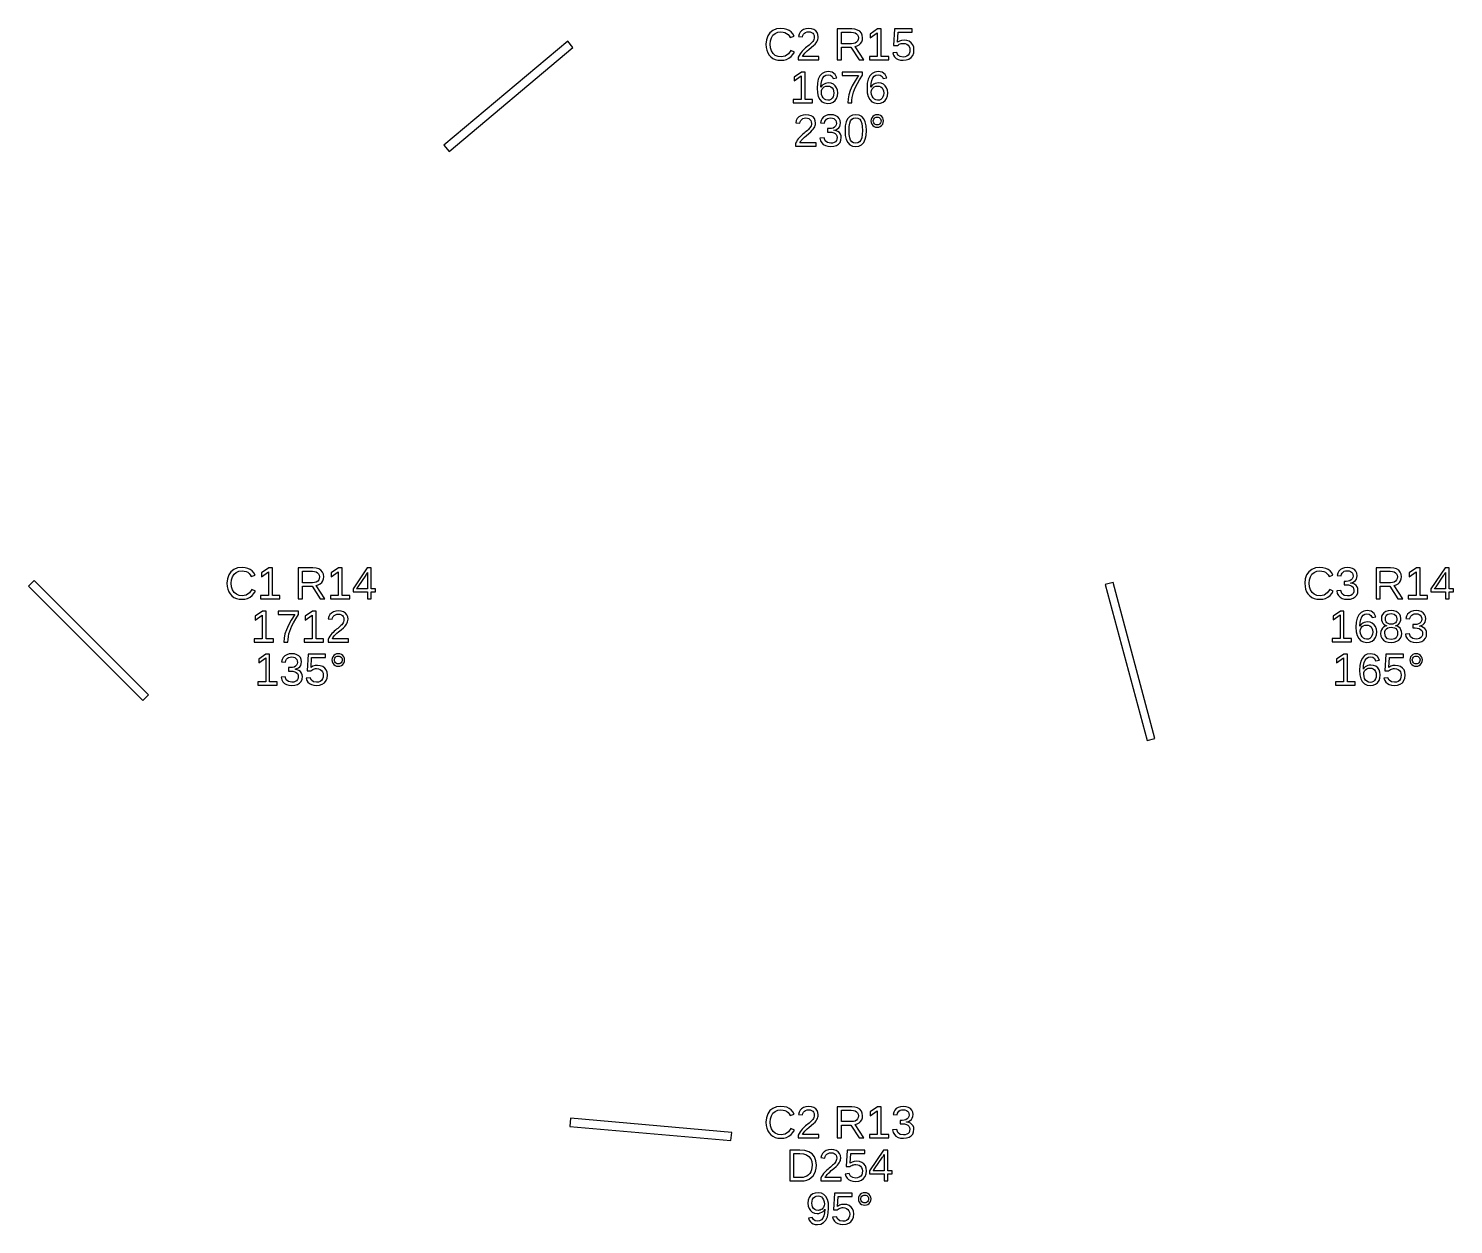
# Model space of a CAD drawing. Extents: x 195 to 2890, y 70 to 1529.
# Drawn here: x 223.5 to 487.9, y 1281 to 1503 of the extents above; entities that cross this region are included whole.
import ezdxf

# ---------------------------------------------------------------- set-up
doc = ezdxf.new("R2010")
doc.units = 0
doc.layers.get('0').update_dxf_attribs({"linetype": 'CONTINUOUS'})

msp = doc.modelspace()

# ---------------------------------------------------------------- linework, layer by layer
for points in [[(363.632, 1497.09), (364.128, 1497.22), (364.578, 1497.44), (364.973, 1497.73), (365.305, 1498.11), (365.573, 1498.56), (364.938, 1498.88), (364.467, 1498.22), (363.864, 1497.82), (363.127, 1497.69), (362.544, 1497.76), (362.047, 1497.97), (361.636, 1498.33), (361.33, 1498.8), (361.146, 1499.37), (361.085, 1500.02), (361.144, 1500.68), (361.32, 1501.24), (361.614, 1501.7), (362.013, 1502.04), (362.507, 1502.25), (363.095, 1502.32), (363.481, 1502.29), (363.83, 1502.2), (364.143, 1502.05), (364.41, 1501.85), (364.624, 1501.59), (364.783, 1501.29), (365.52, 1501.53), (365.291, 1501.96), (364.99, 1502.31), (364.617, 1502.59), (364.174, 1502.79), (363.664, 1502.91), (363.087, 1502.95), (362.277, 1502.86), (361.593, 1502.6), (361.036, 1502.17), (360.625, 1501.59), (360.378, 1500.87), (360.296, 1500.02), (360.332, 1499.44), (360.443, 1498.91), (360.627, 1498.44), (360.882, 1498.03), (361.203, 1497.68), (361.591, 1497.41), (362.039, 1497.21), (362.539, 1497.09), (363.091, 1497.05)], [(370.106, 1497.75), (367.115, 1497.75), (367.214, 1497.95), (367.347, 1498.14), (367.514, 1498.35), (367.72, 1498.56), (367.968, 1498.79), (368.259, 1499.04), (368.764, 1499.46), (369.148, 1499.8), (369.41, 1500.06), (369.594, 1500.28), (369.745, 1500.5), (369.864, 1500.72), (369.948, 1500.94), (369.999, 1501.16), (370.016, 1501.38), (369.964, 1501.84), (369.809, 1502.23), (369.55, 1502.54), (369.195, 1502.77), (368.751, 1502.9), (368.218, 1502.95), (367.723, 1502.9), (367.293, 1502.77), (366.926, 1502.54), (366.638, 1502.24), (366.443, 1501.88), (366.342, 1501.45), (367.091, 1501.38), (367.154, 1501.66), (367.272, 1501.9), (367.447, 1502.09), (367.667, 1502.23), (367.924, 1502.32), (368.218, 1502.35), (368.522, 1502.32), (368.778, 1502.23), (368.987, 1502.09), (369.141, 1501.89), (369.233, 1501.65), (369.264, 1501.35), (369.246, 1501.13), (369.192, 1500.92), (369.103, 1500.73), (368.985, 1500.55), (368.844, 1500.37), (368.682, 1500.2), (368.501, 1500.03), (368.306, 1499.86), (368.098, 1499.69), (367.881, 1499.52), (367.664, 1499.34), (367.445, 1499.15), (367.228, 1498.94), (367.019, 1498.72), (366.816, 1498.49), (366.627, 1498.23), (366.458, 1497.95), (366.31, 1497.65), (366.31, 1497.13), (370.106, 1497.13)], [(374.301, 1499.51), (376.087, 1499.51), (377.576, 1497.13), (378.472, 1497.13), (376.844, 1499.6), (377.249, 1499.71), (377.592, 1499.9), (377.871, 1500.15), (378.078, 1500.46), (378.202, 1500.82), (378.244, 1501.22), (378.185, 1501.7), (378.009, 1502.1), (377.717, 1502.43), (377.316, 1502.67), (376.818, 1502.82), (376.221, 1502.86), (373.524, 1502.86), (373.524, 1497.13), (374.301, 1497.13)], [(374.301, 1500.13), (374.301, 1502.24), (376.144, 1502.24), (376.537, 1502.21), (376.863, 1502.13), (377.123, 1501.98), (377.311, 1501.78), (377.425, 1501.52), (377.462, 1501.22), (377.425, 1500.9), (377.313, 1500.63), (377.127, 1500.41), (376.872, 1500.25), (376.555, 1500.16), (376.177, 1500.13)], [(383.086, 1497.75), (381.69, 1497.75), (381.69, 1502.86), (381.015, 1502.86), (379.66, 1501.93), (379.66, 1501.24), (380.954, 1502.16), (380.954, 1497.75), (379.493, 1497.75), (379.493, 1497.13), (383.086, 1497.13)], [(386.334, 1497.11), (386.833, 1497.28), (387.238, 1497.57), (387.538, 1497.96), (387.718, 1498.44), (387.777, 1499), (387.722, 1499.5), (387.554, 1499.93), (387.275, 1500.29), (386.902, 1500.57), (386.452, 1500.73), (385.926, 1500.79), (385.48, 1500.75), (385.085, 1500.63), (384.742, 1500.42), (384.852, 1502.24), (387.444, 1502.24), (387.444, 1502.86), (384.185, 1502.86), (383.993, 1499.78), (384.71, 1499.78), (384.88, 1499.92), (385.051, 1500.02), (385.222, 1500.1), (385.398, 1500.15), (385.582, 1500.18), (385.776, 1500.19), (386.129, 1500.15), (386.431, 1500.04), (386.681, 1499.86), (386.867, 1499.61), (386.979, 1499.32), (387.017, 1498.98), (386.979, 1498.6), (386.868, 1498.27), (386.683, 1498), (386.432, 1497.81), (386.124, 1497.69), (385.759, 1497.65), (385.2, 1497.74), (384.803, 1498.03), (384.567, 1498.5), (383.827, 1498.41), (383.954, 1498.01), (384.161, 1497.67), (384.449, 1497.4), (384.812, 1497.21), (385.243, 1497.09), (385.743, 1497.05)], [(324.482, 1499.43), (323.518, 1500.57), (300.537, 1481.29), (301.501, 1480.14)], [(368.958, 1489.75), (367.563, 1489.75), (367.563, 1494.86), (366.887, 1494.86), (365.532, 1493.93), (365.532, 1493.24), (366.826, 1494.16), (366.826, 1489.75), (365.366, 1489.75), (365.366, 1489.13), (368.958, 1489.13)], [(372.318, 1489.11), (372.771, 1489.28), (373.141, 1489.57), (373.415, 1489.97), (373.579, 1490.44), (373.634, 1491.01), (373.582, 1491.53), (373.426, 1491.97), (373.168, 1492.34), (372.821, 1492.62), (372.401, 1492.78), (371.908, 1492.84), (371.608, 1492.82), (371.332, 1492.75), (371.078, 1492.64), (370.855, 1492.5), (370.668, 1492.31), (370.517, 1492.08), (370.555, 1492.76), (370.67, 1493.32), (370.861, 1493.77), (371.121, 1494.1), (371.445, 1494.29), (371.831, 1494.36), (372.26, 1494.28), (372.574, 1494.04), (372.775, 1493.66), (373.475, 1493.78), (373.143, 1494.43), (372.598, 1494.82), (371.839, 1494.95), (371.233, 1494.86), (370.727, 1494.6), (370.322, 1494.15), (370.025, 1493.54), (369.848, 1492.78), (369.789, 1491.87), (369.846, 1491.02), (370.016, 1490.32), (370.301, 1489.77), (370.694, 1489.37), (371.187, 1489.13), (371.782, 1489.05)], [(376.27, 1489.65), (376.33, 1490.17), (376.431, 1490.67), (376.572, 1491.16), (376.753, 1491.66), (376.974, 1492.17), (377.273, 1492.74), (377.687, 1493.44), (378.215, 1494.27), (378.215, 1494.86), (374.427, 1494.86), (374.427, 1494.24), (377.507, 1494.24), (376.85, 1493.23), (376.331, 1492.3), (375.951, 1491.44), (375.692, 1490.65), (375.537, 1489.88), (375.485, 1489.13), (376.25, 1489.13)], [(381.588, 1489.11), (382.041, 1489.28), (382.41, 1489.57), (382.684, 1489.97), (382.848, 1490.44), (382.903, 1491.01), (382.851, 1491.53), (382.696, 1491.97), (382.437, 1492.34), (382.09, 1492.62), (381.67, 1492.78), (381.178, 1492.84), (380.877, 1492.82), (380.601, 1492.75), (380.348, 1492.64), (380.124, 1492.5), (379.937, 1492.31), (379.786, 1492.08), (379.824, 1492.76), (379.939, 1493.32), (380.13, 1493.77), (380.39, 1494.1), (380.714, 1494.29), (381.1, 1494.36), (381.529, 1494.28), (381.843, 1494.04), (382.044, 1493.66), (382.744, 1493.78), (382.412, 1494.43), (381.867, 1494.82), (381.108, 1494.95), (380.502, 1494.86), (379.996, 1494.6), (379.591, 1494.15), (379.295, 1493.54), (379.117, 1492.78), (379.058, 1491.87), (379.115, 1491.02), (379.286, 1490.32), (379.57, 1489.77), (379.963, 1489.37), (380.456, 1489.13), (381.051, 1489.05)], [(371.437, 1489.69), (371.157, 1489.83), (370.918, 1490.06), (370.736, 1490.37), (370.627, 1490.73), (370.59, 1491.15), (370.625, 1491.47), (370.73, 1491.75), (370.905, 1491.97), (371.138, 1492.14), (371.414, 1492.24), (371.733, 1492.27), (372.07, 1492.24), (372.354, 1492.12), (372.584, 1491.93), (372.753, 1491.68), (372.855, 1491.36), (372.889, 1490.97), (372.856, 1490.59), (372.755, 1490.26), (372.588, 1490), (372.362, 1489.8), (372.085, 1489.68), (371.758, 1489.64)], [(380.706, 1489.69), (380.426, 1489.83), (380.187, 1490.06), (380.005, 1490.37), (379.896, 1490.73), (379.859, 1491.15), (379.894, 1491.47), (379.999, 1491.75), (380.175, 1491.97), (380.407, 1492.14), (380.683, 1492.24), (381.003, 1492.27), (381.339, 1492.24), (381.623, 1492.12), (381.853, 1491.93), (382.023, 1491.68), (382.124, 1491.36), (382.158, 1490.97), (382.125, 1490.59), (382.024, 1490.26), (381.857, 1490), (381.631, 1489.8), (381.354, 1489.68), (381.027, 1489.64)], [(369.597, 1481.75), (366.607, 1481.75), (366.705, 1481.95), (366.838, 1482.14), (367.005, 1482.35), (367.211, 1482.56), (367.459, 1482.79), (367.75, 1483.04), (368.256, 1483.46), (368.64, 1483.8), (368.901, 1484.06), (369.086, 1484.28), (369.237, 1484.5), (369.355, 1484.72), (369.44, 1484.94), (369.491, 1485.16), (369.508, 1485.38), (369.456, 1485.84), (369.301, 1486.23), (369.042, 1486.54), (368.687, 1486.77), (368.242, 1486.9), (367.709, 1486.95), (367.215, 1486.9), (366.784, 1486.77), (366.417, 1486.54), (366.129, 1486.24), (365.935, 1485.88), (365.833, 1485.45), (366.582, 1485.38), (366.645, 1485.66), (366.764, 1485.9), (366.938, 1486.09), (367.159, 1486.23), (367.416, 1486.32), (367.709, 1486.35), (368.013, 1486.32), (368.27, 1486.23), (368.478, 1486.09), (368.632, 1485.89), (368.724, 1485.65), (368.755, 1485.35), (368.737, 1485.13), (368.683, 1484.92), (368.594, 1484.73), (368.476, 1484.55), (368.336, 1484.37), (368.173, 1484.2), (367.992, 1484.03), (367.798, 1483.86), (367.589, 1483.69), (367.373, 1483.52), (367.155, 1483.34), (366.936, 1483.15), (366.72, 1482.94), (366.51, 1482.72), (366.307, 1482.49), (366.118, 1482.23), (365.949, 1481.95), (365.801, 1481.65), (365.801, 1481.13), (369.597, 1481.13)], [(372.916, 1481.1), (373.396, 1481.24), (373.78, 1481.49), (374.06, 1481.82), (374.228, 1482.23), (374.285, 1482.71), (374.245, 1483.06), (374.125, 1483.36), (373.926, 1483.63), (373.656, 1483.83), (373.323, 1483.98), (372.926, 1484.06), (372.926, 1484.07), (373.285, 1484.18), (373.583, 1484.33), (373.819, 1484.54), (373.989, 1484.79), (374.092, 1485.09), (374.126, 1485.43), (374.073, 1485.87), (373.913, 1486.25), (373.648, 1486.55), (373.286, 1486.77), (372.839, 1486.91), (372.307, 1486.95), (371.813, 1486.91), (371.382, 1486.77), (371.015, 1486.56), (370.727, 1486.26), (370.533, 1485.89), (370.431, 1485.46), (371.168, 1485.4), (371.228, 1485.68), (371.344, 1485.91), (371.516, 1486.1), (371.736, 1486.24), (371.997, 1486.32), (372.299, 1486.35), (372.625, 1486.32), (372.893, 1486.23), (373.103, 1486.08), (373.253, 1485.88), (373.343, 1485.64), (373.373, 1485.35), (373.336, 1485.07), (373.226, 1484.83), (373.042, 1484.63), (372.79, 1484.48), (372.479, 1484.4), (372.108, 1484.37), (371.709, 1484.37), (371.709, 1483.73), (372.124, 1483.73), (372.542, 1483.7), (372.888, 1483.61), (373.164, 1483.47), (373.364, 1483.27), (373.484, 1483.03), (373.524, 1482.74), (373.489, 1482.41), (373.384, 1482.14), (373.208, 1481.93), (372.972, 1481.78), (372.682, 1481.69), (372.34, 1481.66), (371.711, 1481.77), (371.295, 1482.11), (371.091, 1482.67), (370.334, 1482.6), (370.446, 1482.13), (370.651, 1481.75), (370.95, 1481.44), (371.335, 1481.22), (371.798, 1481.09), (372.34, 1481.05)], [(377.564, 1481.13), (378.062, 1481.39), (378.453, 1481.81), (378.735, 1482.39), (378.904, 1483.12), (378.96, 1484), (378.906, 1484.89), (378.746, 1485.63), (378.478, 1486.21), (378.097, 1486.62), (377.599, 1486.87), (376.982, 1486.95), (376.35, 1486.87), (375.842, 1486.62), (375.459, 1486.21), (375.191, 1485.64), (375.03, 1484.9), (374.977, 1484), (375.032, 1483.11), (375.197, 1482.38), (375.473, 1481.8), (375.859, 1481.38), (376.354, 1481.13), (376.958, 1481.05)], [(376.571, 1481.71), (376.255, 1481.9), (376.016, 1482.21), (375.85, 1482.66), (375.75, 1483.26), (375.717, 1484), (375.75, 1484.76), (375.848, 1485.36), (376.012, 1485.81), (376.251, 1486.11), (376.574, 1486.29), (376.982, 1486.36), (377.38, 1486.29), (377.696, 1486.11), (377.928, 1485.8), (378.088, 1485.35), (378.183, 1484.75), (378.215, 1484), (378.182, 1483.27), (378.081, 1482.68), (377.914, 1482.23), (377.675, 1481.91), (377.359, 1481.71), (376.966, 1481.65)], [(381.255, 1484.67), (381.529, 1484.78), (381.774, 1484.97), (381.965, 1485.21), (382.079, 1485.48), (382.117, 1485.79), (382.08, 1486.1), (381.966, 1486.37), (381.778, 1486.61), (381.535, 1486.8), (381.259, 1486.91), (380.95, 1486.95), (380.641, 1486.91), (380.365, 1486.8), (380.122, 1486.61), (379.933, 1486.37), (379.82, 1486.09), (379.782, 1485.79), (379.82, 1485.49), (379.935, 1485.22), (380.126, 1484.97), (380.37, 1484.78), (380.645, 1484.67), (380.95, 1484.63)], [(380.761, 1485.08), (380.591, 1485.15), (380.439, 1485.27), (380.32, 1485.43), (380.249, 1485.6), (380.226, 1485.79), (380.249, 1485.98), (380.319, 1486.15), (380.435, 1486.31), (380.585, 1486.43), (380.757, 1486.5), (380.95, 1486.52), (381.143, 1486.5), (381.314, 1486.43), (381.464, 1486.31), (381.581, 1486.16), (381.651, 1485.99), (381.674, 1485.79), (381.65, 1485.6), (381.58, 1485.42), (381.462, 1485.27), (381.311, 1485.15), (381.14, 1485.08), (380.95, 1485.06)], [(263.632, 1397.09), (264.128, 1397.22), (264.578, 1397.44), (264.973, 1397.73), (265.305, 1398.11), (265.573, 1398.56), (264.938, 1398.88), (264.467, 1398.22), (263.864, 1397.82), (263.127, 1397.69), (262.544, 1397.76), (262.047, 1397.97), (261.636, 1398.33), (261.33, 1398.8), (261.146, 1399.37), (261.085, 1400.02), (261.144, 1400.68), (261.32, 1401.24), (261.614, 1401.7), (262.013, 1402.04), (262.507, 1402.25), (263.095, 1402.32), (263.481, 1402.29), (263.83, 1402.2), (264.143, 1402.05), (264.41, 1401.85), (264.624, 1401.59), (264.783, 1401.29), (265.52, 1401.53), (265.291, 1401.96), (264.99, 1402.31), (264.617, 1402.59), (264.174, 1402.79), (263.664, 1402.91), (263.087, 1402.95), (262.277, 1402.86), (261.593, 1402.6), (261.036, 1402.17), (260.625, 1401.59), (260.378, 1400.87), (260.296, 1400.02), (260.332, 1399.44), (260.443, 1398.91), (260.627, 1398.44), (260.882, 1398.03), (261.203, 1397.68), (261.591, 1397.41), (262.039, 1397.21), (262.539, 1397.09), (263.091, 1397.05)], [(270.118, 1397.75), (268.722, 1397.75), (268.722, 1402.86), (268.047, 1402.86), (266.692, 1401.93), (266.692, 1401.24), (267.986, 1402.16), (267.986, 1397.75), (266.525, 1397.75), (266.525, 1397.13), (270.118, 1397.13)], [(274.301, 1399.51), (276.087, 1399.51), (277.576, 1397.13), (278.472, 1397.13), (276.844, 1399.6), (277.249, 1399.71), (277.592, 1399.9), (277.871, 1400.15), (278.078, 1400.46), (278.202, 1400.82), (278.244, 1401.22), (278.185, 1401.7), (278.009, 1402.1), (277.717, 1402.43), (277.316, 1402.67), (276.818, 1402.82), (276.221, 1402.86), (273.524, 1402.86), (273.524, 1397.13), (274.301, 1397.13)], [(274.301, 1400.13), (274.301, 1402.24), (276.144, 1402.24), (276.537, 1402.21), (276.863, 1402.13), (277.123, 1401.98), (277.311, 1401.78), (277.425, 1401.52), (277.462, 1401.22), (277.425, 1400.9), (277.313, 1400.63), (277.127, 1400.41), (276.872, 1400.25), (276.555, 1400.16), (276.177, 1400.13)], [(283.086, 1397.75), (281.69, 1397.75), (281.69, 1402.86), (281.015, 1402.86), (279.66, 1401.93), (279.66, 1401.24), (280.954, 1402.16), (280.954, 1397.75), (279.493, 1397.75), (279.493, 1397.13), (283.086, 1397.13)], [(287.078, 1398.43), (287.883, 1398.43), (287.883, 1399.01), (287.078, 1399.01), (287.078, 1402.86), (286.309, 1402.86), (283.684, 1399), (283.684, 1398.43), (286.386, 1398.43), (286.386, 1397.13), (287.078, 1397.13)], [(284.36, 1399.01), (284.425, 1399.09), (284.644, 1399.39), (286.113, 1401.55), (286.154, 1401.62), (286.207, 1401.71), (286.272, 1401.82), (286.332, 1401.93), (286.37, 1402), (286.386, 1402.04), (286.386, 1399.01)], [(463.632, 1397.09), (464.128, 1397.22), (464.578, 1397.44), (464.973, 1397.73), (465.305, 1398.11), (465.573, 1398.56), (464.938, 1398.88), (464.467, 1398.22), (463.864, 1397.82), (463.127, 1397.69), (462.544, 1397.76), (462.047, 1397.97), (461.636, 1398.33), (461.33, 1398.8), (461.146, 1399.37), (461.085, 1400.02), (461.144, 1400.68), (461.32, 1401.24), (461.614, 1401.7), (462.013, 1402.04), (462.507, 1402.25), (463.095, 1402.32), (463.481, 1402.29), (463.83, 1402.2), (464.143, 1402.05), (464.41, 1401.85), (464.624, 1401.59), (464.783, 1401.29), (465.52, 1401.53), (465.291, 1401.96), (464.99, 1402.31), (464.617, 1402.59), (464.174, 1402.79), (463.664, 1402.91), (463.087, 1402.95), (462.277, 1402.86), (461.593, 1402.6), (461.036, 1402.17), (460.625, 1401.59), (460.378, 1400.87), (460.296, 1400.02), (460.332, 1399.44), (460.443, 1398.91), (460.627, 1398.44), (460.882, 1398.03), (461.203, 1397.68), (461.591, 1397.41), (462.039, 1397.21), (462.539, 1397.09), (463.091, 1397.05)], [(468.79, 1397.1), (469.27, 1397.24), (469.654, 1397.49), (469.934, 1397.82), (470.103, 1398.23), (470.159, 1398.71), (470.119, 1399.06), (469.999, 1399.36), (469.801, 1399.63), (469.53, 1399.83), (469.197, 1399.98), (468.8, 1400.06), (468.8, 1400.07), (469.159, 1400.18), (469.457, 1400.33), (469.693, 1400.54), (469.863, 1400.79), (469.966, 1401.09), (470, 1401.43), (469.947, 1401.87), (469.787, 1402.25), (469.522, 1402.55), (469.16, 1402.77), (468.714, 1402.91), (468.181, 1402.95), (467.687, 1402.91), (467.256, 1402.77), (466.889, 1402.56), (466.601, 1402.26), (466.407, 1401.89), (466.306, 1401.46), (467.042, 1401.4), (467.102, 1401.68), (467.218, 1401.91), (467.39, 1402.1), (467.61, 1402.24), (467.871, 1402.32), (468.173, 1402.35), (468.499, 1402.32), (468.767, 1402.23), (468.977, 1402.08), (469.127, 1401.88), (469.217, 1401.64), (469.247, 1401.35), (469.21, 1401.07), (469.1, 1400.83), (468.916, 1400.63), (468.664, 1400.48), (468.353, 1400.4), (467.982, 1400.37), (467.583, 1400.37), (467.583, 1399.73), (467.998, 1399.73), (468.416, 1399.7), (468.762, 1399.61), (469.038, 1399.47), (469.238, 1399.27), (469.358, 1399.03), (469.398, 1398.74), (469.363, 1398.41), (469.258, 1398.14), (469.082, 1397.93), (468.846, 1397.78), (468.556, 1397.69), (468.214, 1397.66), (467.585, 1397.77), (467.169, 1398.11), (466.965, 1398.67), (466.208, 1398.6), (466.32, 1398.13), (466.525, 1397.75), (466.824, 1397.44), (467.209, 1397.22), (467.672, 1397.09), (468.214, 1397.05)], [(474.301, 1399.51), (476.087, 1399.51), (477.576, 1397.13), (478.472, 1397.13), (476.844, 1399.6), (477.249, 1399.71), (477.592, 1399.9), (477.871, 1400.15), (478.078, 1400.46), (478.202, 1400.82), (478.244, 1401.22), (478.185, 1401.7), (478.009, 1402.1), (477.717, 1402.43), (477.316, 1402.67), (476.818, 1402.82), (476.221, 1402.86), (473.524, 1402.86), (473.524, 1397.13), (474.301, 1397.13)], [(474.301, 1400.13), (474.301, 1402.24), (476.144, 1402.24), (476.537, 1402.21), (476.863, 1402.13), (477.123, 1401.98), (477.311, 1401.78), (477.425, 1401.52), (477.462, 1401.22), (477.425, 1400.9), (477.313, 1400.63), (477.127, 1400.41), (476.872, 1400.25), (476.555, 1400.16), (476.177, 1400.13)], [(483.086, 1397.75), (481.69, 1397.75), (481.69, 1402.86), (481.015, 1402.86), (479.66, 1401.93), (479.66, 1401.24), (480.954, 1402.16), (480.954, 1397.75), (479.493, 1397.75), (479.493, 1397.13), (483.086, 1397.13)], [(487.078, 1398.43), (487.883, 1398.43), (487.883, 1399.01), (487.078, 1399.01), (487.078, 1402.86), (486.309, 1402.86), (483.684, 1399), (483.684, 1398.43), (486.386, 1398.43), (486.386, 1397.13), (487.078, 1397.13)], [(484.36, 1399.01), (484.425, 1399.09), (484.644, 1399.39), (486.113, 1401.55), (486.154, 1401.62), (486.207, 1401.71), (486.272, 1401.82), (486.332, 1401.93), (486.37, 1402), (486.386, 1402.04), (486.386, 1399.01)], [(245.744, 1379.32), (224.53, 1400.53), (223.47, 1399.47), (244.683, 1378.26)], [(432.489, 1371.22), (424.724, 1400.19), (423.276, 1399.81), (431.04, 1370.83)], [(268.958, 1389.71), (267.563, 1389.71), (267.563, 1394.82), (266.887, 1394.82), (265.532, 1393.89), (265.532, 1393.2), (266.826, 1394.12), (266.826, 1389.71), (265.366, 1389.71), (265.366, 1389.09), (268.958, 1389.09)], [(271.636, 1389.61), (271.696, 1390.12), (271.796, 1390.62), (271.937, 1391.12), (272.118, 1391.62), (272.34, 1392.12), (272.639, 1392.7), (273.052, 1393.4), (273.581, 1394.23), (273.581, 1394.82), (269.793, 1394.82), (269.793, 1394.2), (272.873, 1394.2), (272.215, 1393.19), (271.696, 1392.25), (271.316, 1391.4), (271.058, 1390.61), (270.902, 1389.83), (270.851, 1389.09), (271.615, 1389.09)], [(278.227, 1389.71), (276.832, 1389.71), (276.832, 1394.82), (276.156, 1394.82), (274.802, 1393.89), (274.802, 1393.2), (276.095, 1394.12), (276.095, 1389.71), (274.635, 1389.71), (274.635, 1389.09), (278.227, 1389.09)], [(282.85, 1389.71), (279.859, 1389.71), (279.958, 1389.9), (280.091, 1390.1), (280.258, 1390.3), (280.464, 1390.52), (280.712, 1390.75), (281.003, 1390.99), (281.508, 1391.41), (281.892, 1391.75), (282.154, 1392.01), (282.338, 1392.23), (282.49, 1392.45), (282.608, 1392.67), (282.692, 1392.89), (282.743, 1393.12), (282.76, 1393.34), (282.709, 1393.8), (282.553, 1394.19), (282.294, 1394.5), (281.939, 1394.73), (281.495, 1394.86), (280.962, 1394.91), (280.468, 1394.86), (280.037, 1394.73), (279.67, 1394.5), (279.382, 1394.2), (279.187, 1393.83), (279.086, 1393.41), (279.835, 1393.34), (279.898, 1393.62), (280.017, 1393.86), (280.191, 1394.05), (280.411, 1394.19), (280.668, 1394.28), (280.962, 1394.31), (281.266, 1394.28), (281.522, 1394.19), (281.731, 1394.05), (281.885, 1393.85), (281.977, 1393.6), (282.008, 1393.31), (281.99, 1393.09), (281.936, 1392.88), (281.847, 1392.69), (281.729, 1392.5), (281.588, 1392.33), (281.426, 1392.16), (281.245, 1391.99), (281.05, 1391.82), (280.842, 1391.65), (280.626, 1391.48), (280.408, 1391.3), (280.189, 1391.11), (279.973, 1390.9), (279.763, 1390.68), (279.56, 1390.45), (279.371, 1390.19), (279.202, 1389.91), (279.054, 1389.61), (279.054, 1389.09), (282.85, 1389.09)], [(468.958, 1389.75), (467.563, 1389.75), (467.563, 1394.86), (466.887, 1394.86), (465.532, 1393.93), (465.532, 1393.24), (466.826, 1394.16), (466.826, 1389.75), (465.366, 1389.75), (465.366, 1389.13), (468.958, 1389.13)], [(472.318, 1389.11), (472.771, 1389.28), (473.141, 1389.57), (473.415, 1389.97), (473.579, 1390.44), (473.634, 1391.01), (473.582, 1391.53), (473.426, 1391.97), (473.168, 1392.34), (472.821, 1392.62), (472.401, 1392.78), (471.908, 1392.84), (471.608, 1392.82), (471.332, 1392.75), (471.078, 1392.64), (470.855, 1392.5), (470.668, 1392.31), (470.517, 1392.08), (470.555, 1392.76), (470.67, 1393.32), (470.861, 1393.77), (471.121, 1394.1), (471.445, 1394.29), (471.831, 1394.36), (472.26, 1394.28), (472.574, 1394.04), (472.775, 1393.66), (473.475, 1393.78), (473.143, 1394.43), (472.598, 1394.82), (471.839, 1394.95), (471.233, 1394.86), (470.727, 1394.6), (470.322, 1394.15), (470.025, 1393.54), (469.848, 1392.78), (469.789, 1391.87), (469.846, 1391.02), (470.016, 1390.32), (470.301, 1389.77), (470.694, 1389.37), (471.187, 1389.13), (471.782, 1389.05)], [(476.9, 1389.1), (477.382, 1389.25), (477.768, 1389.49), (478.048, 1389.83), (478.216, 1390.24), (478.272, 1390.73), (478.238, 1391.09), (478.137, 1391.4), (477.967, 1391.67), (477.736, 1391.89), (477.452, 1392.05), (477.113, 1392.14), (477.113, 1392.15), (477.405, 1392.25), (477.653, 1392.4), (477.857, 1392.61), (478.009, 1392.87), (478.1, 1393.16), (478.13, 1393.47), (478.075, 1393.89), (477.912, 1394.25), (477.639, 1394.55), (477.273, 1394.77), (476.828, 1394.91), (476.303, 1394.95), (475.79, 1394.9), (475.351, 1394.77), (474.987, 1394.54), (474.714, 1394.24), (474.551, 1393.89), (474.496, 1393.48), (474.526, 1393.17), (474.617, 1392.88), (474.767, 1392.62), (474.969, 1392.41), (475.215, 1392.25), (475.505, 1392.15), (475.505, 1392.13), (475.192, 1392.04), (474.918, 1391.89), (474.684, 1391.67), (474.505, 1391.39), (474.398, 1391.08), (474.362, 1390.72), (474.42, 1390.23), (474.593, 1389.82), (474.881, 1389.49), (475.271, 1389.24), (475.751, 1389.1), (476.319, 1389.05)], [(475.998, 1392.45), (475.735, 1392.54), (475.524, 1392.68), (475.369, 1392.88), (475.276, 1393.13), (475.245, 1393.43), (475.275, 1393.73), (475.365, 1393.97), (475.516, 1394.16), (475.723, 1394.3), (475.986, 1394.38), (476.303, 1394.4), (476.895, 1394.3), (477.25, 1393.97), (477.369, 1393.43), (477.339, 1393.11), (477.249, 1392.85), (477.098, 1392.66), (476.891, 1392.53), (476.628, 1392.45), (476.311, 1392.42)], [(481.534, 1389.1), (482.014, 1389.24), (482.398, 1389.49), (482.678, 1389.82), (482.847, 1390.23), (482.903, 1390.71), (482.863, 1391.06), (482.744, 1391.36), (482.545, 1391.63), (482.274, 1391.83), (481.941, 1391.98), (481.544, 1392.06), (481.544, 1392.07), (481.903, 1392.18), (482.201, 1392.33), (482.437, 1392.54), (482.608, 1392.79), (482.71, 1393.09), (482.744, 1393.43), (482.691, 1393.87), (482.532, 1394.25), (482.266, 1394.55), (481.905, 1394.77), (481.458, 1394.91), (480.925, 1394.95), (480.431, 1394.91), (480, 1394.77), (479.633, 1394.56), (479.345, 1394.26), (479.151, 1393.89), (479.05, 1393.46), (479.786, 1393.4), (479.846, 1393.68), (479.962, 1393.91), (480.134, 1394.1), (480.354, 1394.24), (480.615, 1394.32), (480.917, 1394.35), (481.243, 1394.32), (481.511, 1394.23), (481.721, 1394.08), (481.871, 1393.88), (481.961, 1393.64), (481.991, 1393.35), (481.954, 1393.07), (481.844, 1392.83), (481.66, 1392.63), (481.409, 1392.48), (481.097, 1392.4), (480.726, 1392.37), (480.327, 1392.37), (480.327, 1391.73), (480.742, 1391.73), (481.16, 1391.7), (481.506, 1391.61), (481.782, 1391.47), (481.982, 1391.27), (482.102, 1391.03), (482.142, 1390.74), (482.107, 1390.41), (482.002, 1390.14), (481.826, 1389.93), (481.59, 1389.78), (481.3, 1389.69), (480.958, 1389.66), (480.329, 1389.77), (479.913, 1390.11), (479.709, 1390.67), (478.952, 1390.6), (479.064, 1390.13), (479.269, 1389.75), (479.568, 1389.44), (479.953, 1389.22), (480.416, 1389.09), (480.958, 1389.05)], [(471.437, 1389.69), (471.157, 1389.83), (470.918, 1390.06), (470.736, 1390.37), (470.627, 1390.73), (470.59, 1391.15), (470.625, 1391.47), (470.73, 1391.75), (470.905, 1391.97), (471.138, 1392.14), (471.414, 1392.24), (471.733, 1392.27), (472.07, 1392.24), (472.354, 1392.12), (472.584, 1391.93), (472.753, 1391.68), (472.855, 1391.36), (472.889, 1390.97), (472.856, 1390.59), (472.755, 1390.26), (472.588, 1390), (472.362, 1389.8), (472.085, 1389.68), (471.758, 1389.64)], [(475.656, 1389.73), (475.253, 1390.13), (475.119, 1390.78), (475.154, 1391.1), (475.258, 1391.36), (475.432, 1391.58), (475.668, 1391.74), (475.958, 1391.84), (476.303, 1391.87), (476.657, 1391.84), (476.954, 1391.75), (477.194, 1391.6), (477.37, 1391.39), (477.476, 1391.13), (477.511, 1390.8), (477.479, 1390.42), (477.381, 1390.12), (477.218, 1389.89), (476.989, 1389.73), (476.692, 1389.63), (476.327, 1389.6)], [(269.609, 1381.75), (268.214, 1381.75), (268.214, 1386.86), (267.538, 1386.86), (266.183, 1385.93), (266.183, 1385.24), (267.477, 1386.16), (267.477, 1381.75), (266.017, 1381.75), (266.017, 1381.13), (269.609, 1381.13)], [(272.916, 1381.1), (273.396, 1381.24), (273.78, 1381.49), (274.06, 1381.82), (274.228, 1382.23), (274.285, 1382.71), (274.245, 1383.06), (274.125, 1383.36), (273.926, 1383.63), (273.656, 1383.83), (273.323, 1383.98), (272.926, 1384.06), (272.926, 1384.07), (273.285, 1384.18), (273.583, 1384.33), (273.819, 1384.54), (273.989, 1384.79), (274.092, 1385.09), (274.126, 1385.43), (274.073, 1385.87), (273.913, 1386.25), (273.648, 1386.55), (273.286, 1386.77), (272.839, 1386.91), (272.307, 1386.95), (271.813, 1386.91), (271.382, 1386.77), (271.015, 1386.56), (270.727, 1386.26), (270.533, 1385.89), (270.431, 1385.46), (271.168, 1385.4), (271.228, 1385.68), (271.344, 1385.91), (271.516, 1386.1), (271.736, 1386.24), (271.997, 1386.32), (272.299, 1386.35), (272.625, 1386.32), (272.893, 1386.23), (273.103, 1386.08), (273.253, 1385.88), (273.343, 1385.64), (273.373, 1385.35), (273.336, 1385.07), (273.226, 1384.83), (273.042, 1384.63), (272.79, 1384.48), (272.479, 1384.4), (272.108, 1384.37), (271.709, 1384.37), (271.709, 1383.73), (272.124, 1383.73), (272.542, 1383.7), (272.888, 1383.61), (273.164, 1383.47), (273.364, 1383.27), (273.484, 1383.03), (273.524, 1382.74), (273.489, 1382.41), (273.384, 1382.14), (273.208, 1381.93), (272.972, 1381.78), (272.682, 1381.69), (272.34, 1381.66), (271.711, 1381.77), (271.295, 1382.11), (271.091, 1382.67), (270.334, 1382.6), (270.446, 1382.13), (270.651, 1381.75), (270.95, 1381.44), (271.335, 1381.22), (271.798, 1381.09), (272.34, 1381.05)], [(277.492, 1381.11), (277.991, 1381.28), (278.396, 1381.57), (278.696, 1381.96), (278.876, 1382.44), (278.935, 1383), (278.88, 1383.5), (278.712, 1383.93), (278.433, 1384.29), (278.06, 1384.57), (277.61, 1384.73), (277.084, 1384.79), (276.638, 1384.75), (276.243, 1384.63), (275.9, 1384.42), (276.01, 1386.24), (278.602, 1386.24), (278.602, 1386.86), (275.343, 1386.86), (275.151, 1383.78), (275.868, 1383.78), (276.038, 1383.92), (276.209, 1384.02), (276.38, 1384.1), (276.556, 1384.15), (276.74, 1384.18), (276.934, 1384.19), (277.287, 1384.15), (277.589, 1384.04), (277.839, 1383.86), (278.025, 1383.61), (278.137, 1383.32), (278.175, 1382.98), (278.138, 1382.6), (278.026, 1382.27), (277.841, 1382), (277.59, 1381.81), (277.282, 1381.69), (276.917, 1381.65), (276.358, 1381.74), (275.961, 1382.03), (275.725, 1382.5), (274.985, 1382.41), (275.112, 1382.01), (275.319, 1381.67), (275.607, 1381.4), (275.97, 1381.21), (276.401, 1381.09), (276.901, 1381.05)], [(281.255, 1384.67), (281.529, 1384.78), (281.774, 1384.97), (281.965, 1385.21), (282.079, 1385.48), (282.117, 1385.79), (282.08, 1386.1), (281.966, 1386.37), (281.778, 1386.61), (281.535, 1386.8), (281.259, 1386.91), (280.95, 1386.95), (280.641, 1386.91), (280.365, 1386.8), (280.122, 1386.61), (279.933, 1386.37), (279.82, 1386.09), (279.782, 1385.79), (279.82, 1385.49), (279.935, 1385.22), (280.126, 1384.97), (280.37, 1384.78), (280.645, 1384.67), (280.95, 1384.63)], [(280.761, 1385.08), (280.591, 1385.15), (280.439, 1385.27), (280.32, 1385.43), (280.249, 1385.6), (280.226, 1385.79), (280.249, 1385.98), (280.319, 1386.15), (280.435, 1386.31), (280.585, 1386.43), (280.757, 1386.5), (280.95, 1386.52), (281.143, 1386.5), (281.314, 1386.43), (281.464, 1386.31), (281.581, 1386.16), (281.651, 1385.99), (281.674, 1385.79), (281.65, 1385.6), (281.58, 1385.42), (281.462, 1385.27), (281.311, 1385.15), (281.14, 1385.08), (280.95, 1385.06)], [(469.609, 1381.75), (468.214, 1381.75), (468.214, 1386.86), (467.538, 1386.86), (466.183, 1385.93), (466.183, 1385.24), (467.477, 1386.16), (467.477, 1381.75), (466.017, 1381.75), (466.017, 1381.13), (469.609, 1381.13)], [(472.969, 1381.11), (473.422, 1381.28), (473.792, 1381.57), (474.066, 1381.97), (474.23, 1382.44), (474.285, 1383.01), (474.233, 1383.53), (474.077, 1383.97), (473.819, 1384.34), (473.472, 1384.62), (473.052, 1384.78), (472.559, 1384.84), (472.259, 1384.82), (471.983, 1384.75), (471.729, 1384.64), (471.506, 1384.5), (471.319, 1384.31), (471.168, 1384.08), (471.206, 1384.76), (471.321, 1385.32), (471.512, 1385.77), (471.772, 1386.1), (472.096, 1386.29), (472.482, 1386.36), (472.911, 1386.28), (473.225, 1386.04), (473.426, 1385.66), (474.126, 1385.78), (473.794, 1386.43), (473.249, 1386.82), (472.49, 1386.95), (471.884, 1386.86), (471.378, 1386.6), (470.973, 1386.15), (470.677, 1385.54), (470.499, 1384.78), (470.44, 1383.87), (470.497, 1383.02), (470.667, 1382.32), (470.952, 1381.77), (471.345, 1381.37), (471.838, 1381.13), (472.433, 1381.05)], [(477.492, 1381.11), (477.991, 1381.28), (478.396, 1381.57), (478.696, 1381.96), (478.876, 1382.44), (478.935, 1383), (478.88, 1383.5), (478.712, 1383.93), (478.433, 1384.29), (478.06, 1384.57), (477.61, 1384.73), (477.084, 1384.79), (476.638, 1384.75), (476.243, 1384.63), (475.9, 1384.42), (476.01, 1386.24), (478.602, 1386.24), (478.602, 1386.86), (475.343, 1386.86), (475.151, 1383.78), (475.868, 1383.78), (476.038, 1383.92), (476.209, 1384.02), (476.38, 1384.1), (476.556, 1384.15), (476.74, 1384.18), (476.934, 1384.19), (477.287, 1384.15), (477.589, 1384.04), (477.839, 1383.86), (478.025, 1383.61), (478.137, 1383.32), (478.175, 1382.98), (478.138, 1382.6), (478.026, 1382.27), (477.841, 1382), (477.59, 1381.81), (477.282, 1381.69), (476.917, 1381.65), (476.358, 1381.74), (475.961, 1382.03), (475.725, 1382.5), (474.985, 1382.41), (475.112, 1382.01), (475.319, 1381.67), (475.607, 1381.4), (475.97, 1381.21), (476.401, 1381.09), (476.901, 1381.05)], [(481.255, 1384.67), (481.529, 1384.78), (481.774, 1384.97), (481.965, 1385.21), (482.079, 1385.48), (482.117, 1385.79), (482.08, 1386.1), (481.966, 1386.37), (481.778, 1386.61), (481.535, 1386.8), (481.259, 1386.91), (480.95, 1386.95), (480.641, 1386.91), (480.365, 1386.8), (480.122, 1386.61), (479.933, 1386.37), (479.82, 1386.09), (479.782, 1385.79), (479.82, 1385.49), (479.935, 1385.22), (480.126, 1384.97), (480.37, 1384.78), (480.645, 1384.67), (480.95, 1384.63)], [(480.761, 1385.08), (480.591, 1385.15), (480.439, 1385.27), (480.32, 1385.43), (480.249, 1385.6), (480.226, 1385.79), (480.249, 1385.98), (480.319, 1386.15), (480.435, 1386.31), (480.585, 1386.43), (480.757, 1386.5), (480.95, 1386.52), (481.143, 1386.5), (481.314, 1386.43), (481.464, 1386.31), (481.581, 1386.16), (481.651, 1385.99), (481.674, 1385.79), (481.65, 1385.6), (481.58, 1385.42), (481.462, 1385.27), (481.311, 1385.15), (481.14, 1385.08), (480.95, 1385.06)], [(472.088, 1381.69), (471.808, 1381.83), (471.569, 1382.06), (471.387, 1382.37), (471.278, 1382.73), (471.241, 1383.15), (471.276, 1383.47), (471.381, 1383.75), (471.556, 1383.97), (471.789, 1384.14), (472.065, 1384.24), (472.384, 1384.27), (472.721, 1384.24), (473.005, 1384.12), (473.235, 1383.93), (473.404, 1383.68), (473.506, 1383.36), (473.54, 1382.97), (473.507, 1382.59), (473.406, 1382.26), (473.239, 1382), (473.013, 1381.8), (472.736, 1381.68), (472.409, 1381.64)], [(363.632, 1297.09), (364.128, 1297.22), (364.578, 1297.44), (364.973, 1297.73), (365.305, 1298.11), (365.573, 1298.56), (364.938, 1298.88), (364.467, 1298.22), (363.864, 1297.82), (363.127, 1297.69), (362.544, 1297.76), (362.047, 1297.97), (361.636, 1298.33), (361.33, 1298.8), (361.146, 1299.37), (361.085, 1300.02), (361.144, 1300.68), (361.32, 1301.24), (361.614, 1301.7), (362.013, 1302.04), (362.507, 1302.25), (363.095, 1302.32), (363.481, 1302.29), (363.83, 1302.2), (364.143, 1302.05), (364.41, 1301.85), (364.624, 1301.59), (364.783, 1301.29), (365.52, 1301.53), (365.291, 1301.96), (364.99, 1302.31), (364.617, 1302.59), (364.174, 1302.79), (363.664, 1302.91), (363.087, 1302.95), (362.277, 1302.86), (361.593, 1302.6), (361.036, 1302.17), (360.625, 1301.59), (360.378, 1300.87), (360.296, 1300.02), (360.332, 1299.44), (360.443, 1298.91), (360.627, 1298.44), (360.882, 1298.03), (361.203, 1297.68), (361.591, 1297.41), (362.039, 1297.21), (362.539, 1297.09), (363.091, 1297.05)], [(370.106, 1297.75), (367.115, 1297.75), (367.214, 1297.95), (367.347, 1298.14), (367.514, 1298.35), (367.72, 1298.56), (367.968, 1298.79), (368.259, 1299.04), (368.764, 1299.46), (369.148, 1299.8), (369.41, 1300.06), (369.594, 1300.28), (369.745, 1300.5), (369.864, 1300.72), (369.948, 1300.94), (369.999, 1301.16), (370.016, 1301.38), (369.964, 1301.84), (369.809, 1302.23), (369.55, 1302.54), (369.195, 1302.77), (368.751, 1302.9), (368.218, 1302.95), (367.723, 1302.9), (367.293, 1302.77), (366.926, 1302.54), (366.638, 1302.24), (366.443, 1301.88), (366.342, 1301.45), (367.091, 1301.38), (367.154, 1301.66), (367.272, 1301.9), (367.447, 1302.09), (367.667, 1302.23), (367.924, 1302.32), (368.218, 1302.35), (368.522, 1302.32), (368.778, 1302.23), (368.987, 1302.09), (369.141, 1301.89), (369.233, 1301.65), (369.264, 1301.35), (369.246, 1301.13), (369.192, 1300.92), (369.103, 1300.73), (368.985, 1300.55), (368.844, 1300.37), (368.682, 1300.2), (368.501, 1300.03), (368.306, 1299.86), (368.098, 1299.69), (367.881, 1299.52), (367.664, 1299.34), (367.445, 1299.15), (367.228, 1298.94), (367.019, 1298.72), (366.816, 1298.49), (366.627, 1298.23), (366.458, 1297.95), (366.31, 1297.65), (366.31, 1297.13), (370.106, 1297.13)], [(374.301, 1299.51), (376.087, 1299.51), (377.576, 1297.13), (378.472, 1297.13), (376.844, 1299.6), (377.249, 1299.71), (377.592, 1299.9), (377.871, 1300.15), (378.078, 1300.46), (378.202, 1300.82), (378.244, 1301.22), (378.185, 1301.7), (378.009, 1302.1), (377.717, 1302.43), (377.316, 1302.67), (376.818, 1302.82), (376.221, 1302.86), (373.524, 1302.86), (373.524, 1297.13), (374.301, 1297.13)], [(374.301, 1300.13), (374.301, 1302.24), (376.144, 1302.24), (376.537, 1302.21), (376.863, 1302.13), (377.123, 1301.98), (377.311, 1301.78), (377.425, 1301.52), (377.462, 1301.22), (377.425, 1300.9), (377.313, 1300.63), (377.127, 1300.41), (376.872, 1300.25), (376.555, 1300.16), (376.177, 1300.13)], [(383.086, 1297.75), (381.69, 1297.75), (381.69, 1302.86), (381.015, 1302.86), (379.66, 1301.93), (379.66, 1301.24), (380.954, 1302.16), (380.954, 1297.75), (379.493, 1297.75), (379.493, 1297.13), (383.086, 1297.13)], [(386.392, 1297.1), (386.872, 1297.24), (387.257, 1297.49), (387.537, 1297.82), (387.705, 1298.23), (387.761, 1298.71), (387.721, 1299.06), (387.602, 1299.36), (387.403, 1299.63), (387.133, 1299.83), (386.799, 1299.98), (386.402, 1300.06), (386.402, 1300.07), (386.762, 1300.18), (387.059, 1300.33), (387.295, 1300.54), (387.466, 1300.79), (387.568, 1301.09), (387.602, 1301.43), (387.549, 1301.87), (387.39, 1302.25), (387.124, 1302.55), (386.763, 1302.77), (386.316, 1302.91), (385.784, 1302.95), (385.289, 1302.91), (384.859, 1302.77), (384.492, 1302.56), (384.204, 1302.26), (384.009, 1301.89), (383.908, 1301.46), (384.644, 1301.4), (384.705, 1301.68), (384.821, 1301.91), (384.992, 1302.1), (385.212, 1302.24), (385.473, 1302.32), (385.776, 1302.35), (386.102, 1302.32), (386.37, 1302.23), (386.579, 1302.08), (386.729, 1301.88), (386.82, 1301.64), (386.85, 1301.35), (386.813, 1301.07), (386.702, 1300.83), (386.518, 1300.63), (386.267, 1300.48), (385.956, 1300.4), (385.584, 1300.37), (385.186, 1300.37), (385.186, 1299.73), (385.601, 1299.73), (386.018, 1299.7), (386.365, 1299.61), (386.64, 1299.47), (386.84, 1299.27), (386.96, 1299.03), (387, 1298.74), (386.965, 1298.41), (386.86, 1298.14), (386.685, 1297.93), (386.448, 1297.78), (386.159, 1297.69), (385.816, 1297.66), (385.187, 1297.77), (384.771, 1298.11), (384.567, 1298.67), (383.81, 1298.6), (383.922, 1298.13), (384.128, 1297.75), (384.427, 1297.44), (384.812, 1297.22), (385.275, 1297.09), (385.816, 1297.05)], [(353.951, 1298.13), (324.065, 1300.75), (323.935, 1299.25), (353.82, 1296.64)], [(367.399, 1289.17), (367.887, 1289.29), (368.332, 1289.49), (368.723, 1289.76), (369.05, 1290.1), (369.312, 1290.5), (369.504, 1290.97), (369.62, 1291.49), (369.658, 1292.06), (369.57, 1292.89), (369.306, 1293.58), (368.867, 1294.13), (368.265, 1294.54), (367.516, 1294.78), (366.619, 1294.86), (364.723, 1294.86), (364.723, 1289.13), (366.867, 1289.13)], [(365.5, 1289.75), (365.5, 1294.24), (366.602, 1294.24), (367.282, 1294.18), (367.846, 1293.99), (368.293, 1293.68), (368.617, 1293.25), (368.812, 1292.71), (368.877, 1292.06), (368.848, 1291.61), (368.763, 1291.2), (368.621, 1290.83), (368.425, 1290.51), (368.18, 1290.24), (367.886, 1290.03), (367.55, 1289.88), (367.181, 1289.78), (366.777, 1289.75)], [(374.272, 1289.75), (371.282, 1289.75), (371.38, 1289.95), (371.513, 1290.14), (371.681, 1290.35), (371.886, 1290.56), (372.134, 1290.79), (372.425, 1291.04), (372.931, 1291.46), (373.315, 1291.8), (373.577, 1292.06), (373.761, 1292.28), (373.912, 1292.5), (374.03, 1292.72), (374.115, 1292.94), (374.166, 1293.16), (374.183, 1293.38), (374.131, 1293.84), (373.976, 1294.23), (373.717, 1294.54), (373.362, 1294.77), (372.918, 1294.9), (372.385, 1294.95), (371.89, 1294.9), (371.46, 1294.77), (371.093, 1294.54), (370.804, 1294.24), (370.61, 1293.88), (370.509, 1293.45), (371.257, 1293.38), (371.321, 1293.66), (371.439, 1293.9), (371.613, 1294.09), (371.834, 1294.23), (372.091, 1294.32), (372.385, 1294.35), (372.689, 1294.32), (372.945, 1294.23), (373.153, 1294.09), (373.307, 1293.89), (373.399, 1293.65), (373.43, 1293.35), (373.412, 1293.13), (373.359, 1292.92), (373.269, 1292.73), (373.151, 1292.55), (373.011, 1292.37), (372.848, 1292.2), (372.668, 1292.03), (372.473, 1291.86), (372.264, 1291.69), (372.048, 1291.52), (371.83, 1291.34), (371.611, 1291.15), (371.395, 1290.94), (371.186, 1290.72), (370.983, 1290.49), (370.794, 1290.23), (370.625, 1289.95), (370.476, 1289.65), (370.476, 1289.13), (374.272, 1289.13)], [(377.533, 1289.11), (378.031, 1289.28), (378.437, 1289.57), (378.737, 1289.96), (378.916, 1290.44), (378.976, 1291), (378.92, 1291.5), (378.753, 1291.93), (378.474, 1292.29), (378.1, 1292.57), (377.651, 1292.73), (377.125, 1292.79), (376.679, 1292.75), (376.284, 1292.63), (375.941, 1292.42), (376.051, 1294.24), (378.642, 1294.24), (378.642, 1294.86), (375.383, 1294.86), (375.192, 1291.78), (375.908, 1291.78), (376.079, 1291.92), (376.25, 1292.02), (376.421, 1292.1), (376.596, 1292.15), (376.781, 1292.18), (376.974, 1292.19), (377.328, 1292.15), (377.63, 1292.04), (377.88, 1291.86), (378.066, 1291.61), (378.178, 1291.32), (378.215, 1290.98), (378.178, 1290.6), (378.067, 1290.27), (377.882, 1290), (377.631, 1289.81), (377.323, 1289.69), (376.958, 1289.65), (376.399, 1289.74), (376.001, 1290.03), (375.766, 1290.5), (375.025, 1290.41), (375.152, 1290.01), (375.36, 1289.67), (375.648, 1289.4), (376.01, 1289.21), (376.442, 1289.09), (376.942, 1289.05)], [(382.911, 1290.43), (383.717, 1290.43), (383.717, 1291.01), (382.911, 1291.01), (382.911, 1294.86), (382.142, 1294.86), (379.518, 1291), (379.518, 1290.43), (382.219, 1290.43), (382.219, 1289.13), (382.911, 1289.13)], [(380.193, 1291.01), (380.258, 1291.09), (380.478, 1291.39), (381.947, 1293.55), (381.988, 1293.62), (382.041, 1293.71), (382.105, 1293.82), (382.165, 1293.93), (382.203, 1294), (382.219, 1294.04), (382.219, 1291.01)], [(370.477, 1281.14), (370.989, 1281.4), (371.4, 1281.84), (371.699, 1282.45), (371.879, 1283.21), (371.939, 1284.11), (371.884, 1284.98), (371.72, 1285.69), (371.446, 1286.24), (371.067, 1286.64), (370.584, 1286.87), (369.998, 1286.95), (369.442, 1286.89), (368.975, 1286.72), (368.594, 1286.44), (368.314, 1286.05), (368.146, 1285.58), (368.09, 1285.02), (368.141, 1284.48), (368.296, 1284.01), (368.554, 1283.62), (368.897, 1283.32), (369.309, 1283.15), (369.791, 1283.09), (370.097, 1283.11), (370.385, 1283.19), (370.657, 1283.31), (370.895, 1283.47), (371.08, 1283.67), (371.215, 1283.9), (371.167, 1283.23), (371.046, 1282.67), (370.852, 1282.23), (370.59, 1281.9), (370.265, 1281.71), (369.876, 1281.64), (369.436, 1281.72), (369.113, 1281.96), (368.908, 1282.36), (368.208, 1282.25), (368.35, 1281.86), (368.543, 1281.56), (368.788, 1281.33), (369.087, 1281.18), (369.446, 1281.08), (369.864, 1281.05)], [(369.642, 1283.71), (369.367, 1283.83), (369.14, 1284.03), (368.97, 1284.3), (368.868, 1284.63), (368.834, 1285.02), (368.868, 1285.4), (368.97, 1285.73), (369.14, 1286), (369.368, 1286.2), (369.646, 1286.32), (369.974, 1286.36), (370.305, 1286.31), (370.588, 1286.17), (370.824, 1285.93), (371, 1285.62), (371.106, 1285.25), (371.141, 1284.82), (371.124, 1284.6), (371.072, 1284.4), (370.985, 1284.22), (370.867, 1284.06), (370.724, 1283.92), (370.555, 1283.81), (370.369, 1283.73), (370.172, 1283.68), (369.965, 1283.67)], [(375.175, 1281.11), (375.673, 1281.28), (376.079, 1281.57), (376.379, 1281.96), (376.558, 1282.44), (376.618, 1283), (376.562, 1283.5), (376.395, 1283.93), (376.116, 1284.29), (375.742, 1284.57), (375.293, 1284.73), (374.767, 1284.79), (374.321, 1284.75), (373.926, 1284.63), (373.583, 1284.42), (373.693, 1286.24), (376.284, 1286.24), (376.284, 1286.86), (373.025, 1286.86), (372.834, 1283.78), (373.55, 1283.78), (373.721, 1283.92), (373.892, 1284.02), (374.063, 1284.1), (374.238, 1284.15), (374.423, 1284.18), (374.616, 1284.19), (374.97, 1284.15), (375.272, 1284.04), (375.522, 1283.86), (375.708, 1283.61), (375.82, 1283.32), (375.857, 1282.98), (375.82, 1282.6), (375.709, 1282.27), (375.524, 1282), (375.273, 1281.81), (374.965, 1281.69), (374.6, 1281.65), (374.041, 1281.74), (373.643, 1282.03), (373.408, 1282.5), (372.667, 1282.41), (372.794, 1282.01), (373.002, 1281.67), (373.29, 1281.4), (373.652, 1281.21), (374.084, 1281.09), (374.584, 1281.05)], [(378.937, 1284.67), (379.212, 1284.78), (379.456, 1284.97), (379.647, 1285.21), (379.762, 1285.48), (379.8, 1285.79), (379.762, 1286.1), (379.649, 1286.37), (379.46, 1286.61), (379.217, 1286.8), (378.941, 1286.91), (378.632, 1286.95), (378.323, 1286.91), (378.047, 1286.8), (377.804, 1286.61), (377.616, 1286.37), (377.502, 1286.09), (377.465, 1285.79), (377.503, 1285.49), (377.618, 1285.22), (377.808, 1284.97), (378.053, 1284.78), (378.327, 1284.67), (378.632, 1284.63)], [(378.444, 1285.08), (378.273, 1285.15), (378.122, 1285.27), (378.003, 1285.43), (377.932, 1285.6), (377.908, 1285.79), (377.932, 1285.98), (378.001, 1286.15), (378.118, 1286.31), (378.268, 1286.43), (378.44, 1286.5), (378.632, 1286.52), (378.825, 1286.5), (378.997, 1286.43), (379.147, 1286.31), (379.264, 1286.16), (379.333, 1285.99), (379.357, 1285.79), (379.333, 1285.6), (379.263, 1285.42), (379.145, 1285.27), (378.994, 1285.15), (378.823, 1285.08), (378.632, 1285.06)]]:
    msp.add_lwpolyline(points, close=True)

doc.saveas('drawing.dxf')
